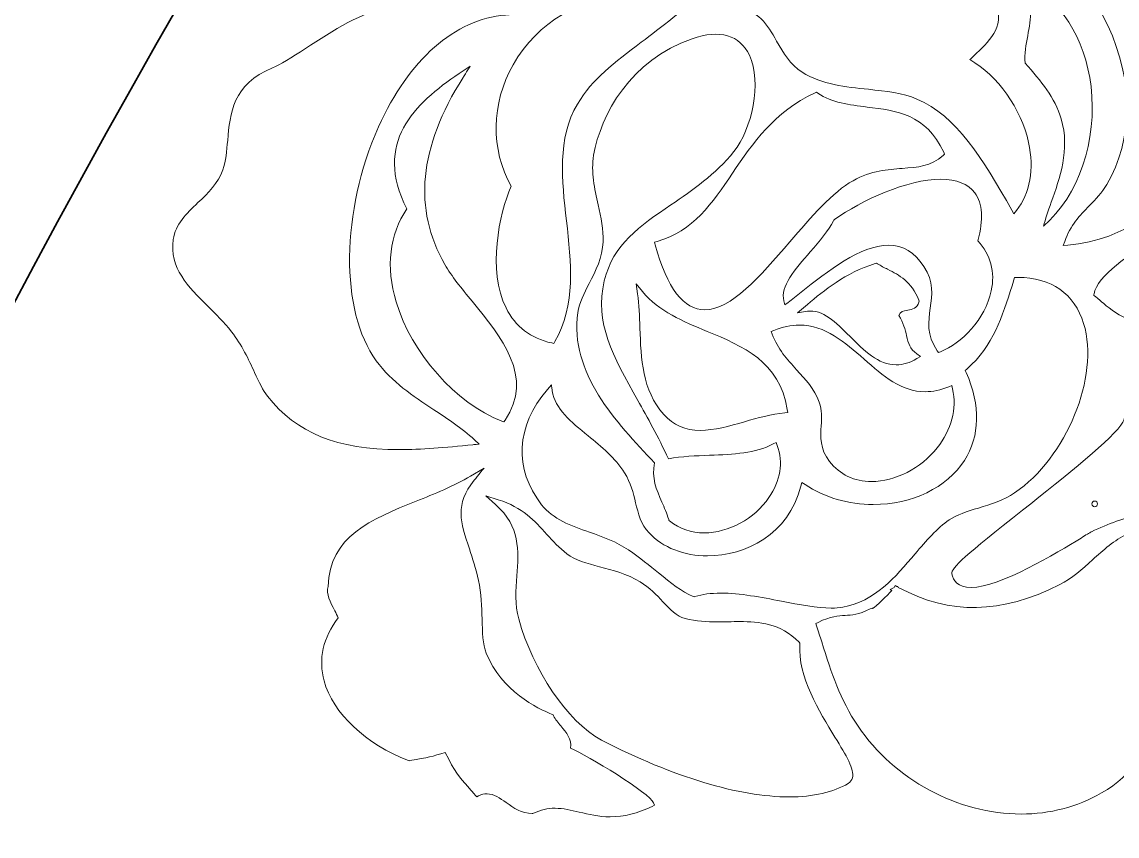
# Model space of a CAD drawing. Header units: millimetres. Extents: x -187 to 113, y -78 to 72.
# Drawn here: x -173.85 to -165.86, y 23.18 to 29.12 of the extents above; entities that cross this region are included whole.
import ezdxf

# ---------------------------------------------------------------- set-up
doc = ezdxf.new("R2010")
doc.units = ezdxf.units.MM
doc.header["$MEASUREMENT"] = 0
doc.layers.add('layer 1', color=7, linetype='Continuous')

msp = doc.modelspace()

# ---------------------------------------------------------------- linework, layer by layer
at = {"layer": 'layer 1', "color": 1, "lineweight": 35}
msp.add_open_spline([(38.43276, 72.15664), (38.43276, 72.15664), (-111.56738, 72.15664), (-111.56738, 72.15664), (-111.56738, 72.15664), (-152.98848, 72.15664), (-186.56732, 38.5779), (-186.56732, -2.84336), (-186.56732, -2.84336), (-186.56732, -44.26448), (-152.98848, -77.84336), (-111.56738, -77.84336), (-111.56738, -77.84336), (-111.56738, -77.84336), (38.43276, -77.84336), (38.43276, -77.84336), (38.43276, -77.84336), (79.85412, -77.84336), (113.43268, -44.26448), (113.43268, -2.84336), (113.43268, -2.84336), (113.43268, 38.5779), (79.85412, 72.15664), (38.43276, 72.15664)], degree=3, knots=[0, 0, 0, 0, 0.1428571, 0.1428571, 0.1428571, 0.1428572, 0.2857143, 0.2857143, 0.2857143, 0.2857143, 0.4285714, 0.4285714, 0.4285714, 0.4285714, 0.5714286, 0.5714286, 0.5714286, 0.5714286, 0.7142857, 0.7142857, 0.7142857, 0.7142857, 1, 1, 1, 1], dxfattribs=at)
msp.add_open_spline([(-117.87722, 66.47888), (-152.71358, 59.99508), (-179.22136, 33.43024), (-181.29874, 1.06578)], degree=3, dxfattribs=at)
at = {"layer": 'layer 1', "color": 1, "lineweight": 9}
for points, knots in [([(-165.35304, 28.12296), (-165.22414, 28.5137), (-165.36016, 28.9603), (-165.7082, 29.29386), (-165.7082, 29.29386), (-165.4873, 29.46648), (-165.40602, 29.72482), (-165.49074, 29.98984), (-165.49074, 29.98984), (-165.58464, 30.28378), (-165.84726, 30.48904), (-166.1293, 30.48904), (-166.1293, 30.48904), (-166.23736, 30.48906), (-166.34434, 30.45956), (-166.4473, 30.40142), (-166.4473, 30.40142), (-166.57286, 30.33054), (-166.63104, 30.2349), (-166.69262, 30.13362), (-166.69262, 30.13362), (-166.7411, 30.0539), (-166.79124, 29.97144), (-166.87888, 29.89554), (-166.87888, 29.89554), (-166.87888, 29.89554), (-166.9133, 29.86576), (-166.9133, 29.86576), (-166.9133, 29.86576), (-166.9133, 29.86576), (-166.86848, 29.85926), (-166.86848, 29.85926), (-166.86848, 29.85926), (-166.48174, 29.80302), (-166.1196, 29.50904), (-165.9234, 29.09198), (-165.9234, 29.09198), (-165.73526, 28.6921), (-165.73824, 28.25862), (-165.93134, 27.93236), (-165.93134, 27.93236), (-165.96698, 27.87202), (-166.01158, 27.82594), (-166.05884, 27.77722), (-166.05884, 27.77722), (-166.12672, 27.70718), (-166.19692, 27.63472), (-166.23794, 27.51744), (-166.23794, 27.51744), (-166.23794, 27.51744), (-166.2487, 27.4867), (-166.2487, 27.4867), (-166.2487, 27.4867), (-166.2487, 27.4867), (-166.2166, 27.4899), (-166.2166, 27.4899), (-166.2166, 27.4899), (-165.78644, 27.53258), (-165.47166, 27.76332), (-165.35304, 28.12296)], [0, 0, 0, 0, 0.0625, 0.0625, 0.0625, 0.0625, 0.125, 0.125, 0.125, 0.125, 0.1875, 0.1875, 0.1875, 0.1875, 0.25, 0.25, 0.25, 0.25, 0.3125, 0.3125, 0.3125, 0.3125, 0.375, 0.375, 0.375, 0.375, 0.4375, 0.4375, 0.4375, 0.4375, 0.5, 0.5, 0.5, 0.5, 0.5625, 0.5625, 0.5625, 0.5625, 0.625, 0.625, 0.625, 0.625, 0.6875, 0.6875, 0.6875, 0.6875, 0.75, 0.75, 0.75, 0.75, 0.8125, 0.8125, 0.8125, 0.8125, 0.875, 0.875, 0.875, 0.875, 1, 1, 1, 1]), ([(-166.60896, 27.71724), (-166.60896, 27.71724), (-166.5901, 27.7415), (-166.5901, 27.7415), (-166.5901, 27.7415), (-166.49084, 27.86928), (-166.45944, 28.04558), (-166.50162, 28.2379), (-166.50162, 28.2379), (-166.55648, 28.48836), (-166.72716, 28.7279), (-166.9308, 28.8438), (-166.9308, 28.8438), (-166.9211, 28.853), (-166.91124, 28.8622), (-166.90146, 28.87138), (-166.90146, 28.87138), (-166.79222, 28.9734), (-166.67928, 29.07878), (-166.73596, 29.24458), (-166.73596, 29.24458), (-166.73596, 29.24458), (-166.7428, 29.26452), (-166.7428, 29.26452), (-166.7428, 29.26452), (-166.7428, 29.26452), (-166.76238, 29.25728), (-166.76238, 29.25728), (-166.76238, 29.25728), (-166.84788, 29.22574), (-166.93334, 29.2104), (-167.02384, 29.2104), (-167.02384, 29.2104), (-167.1214, 29.21042), (-167.21516, 29.22816), (-167.30588, 29.2454), (-167.30588, 29.2454), (-167.39842, 29.26294), (-167.49412, 29.28108), (-167.5956, 29.28108), (-167.5956, 29.28108), (-167.66136, 29.2811), (-167.72374, 29.27354), (-167.78578, 29.25808), (-167.78578, 29.25808), (-167.86266, 29.4075), (-168.05394, 29.51052), (-168.25836, 29.51052), (-168.25836, 29.51052), (-168.46484, 29.51052), (-168.63348, 29.4112), (-168.72102, 29.23794), (-168.72102, 29.23794), (-168.72102, 29.23794), (-168.73914, 29.20212), (-168.73914, 29.20212), (-168.73914, 29.20212), (-168.73914, 29.20212), (-168.6998, 29.20802), (-168.6998, 29.20802), (-168.6998, 29.20802), (-168.67764, 29.21132), (-168.6563, 29.21298), (-168.63646, 29.21298), (-168.63646, 29.21298), (-168.47394, 29.21302), (-168.40902, 29.09946), (-168.34034, 28.97918), (-168.34034, 28.97918), (-168.29154, 28.89384), (-168.24112, 28.80558), (-168.15378, 28.75162), (-168.15378, 28.75162), (-168.00864, 28.66204), (-167.83698, 28.64424), (-167.6709, 28.627), (-167.6709, 28.627), (-167.54172, 28.61364), (-167.41968, 28.60096), (-167.31634, 28.55604), (-167.31634, 28.55604), (-167.02696, 28.43022), (-166.83932, 28.12716), (-166.62404, 27.74406), (-166.62404, 27.74406), (-166.62404, 27.74406), (-166.60896, 27.71724), (-166.60896, 27.71724)], [0, 0, 0, 0, 0.0434783, 0.0434783, 0.0434783, 0.0434783, 0.0869565, 0.0869565, 0.0869565, 0.0869565, 0.1304348, 0.1304348, 0.1304348, 0.1304348, 0.173913, 0.173913, 0.173913, 0.1739131, 0.2173913, 0.2173913, 0.2173913, 0.2173913, 0.2608696, 0.2608696, 0.2608696, 0.2608696, 0.3043478, 0.3043478, 0.3043478, 0.3043478, 0.3478261, 0.3478261, 0.3478261, 0.3478261, 0.3913043, 0.3913043, 0.3913043, 0.3913044, 0.4347826, 0.4347826, 0.4347826, 0.4347826, 0.4782609, 0.4782609, 0.4782609, 0.4782609, 0.5217391, 0.5217391, 0.5217391, 0.5217391, 0.5652174, 0.5652174, 0.5652174, 0.5652174, 0.6086957, 0.6086957, 0.6086957, 0.6086957, 0.6521739, 0.6521739, 0.6521739, 0.6521739, 0.6956522, 0.6956522, 0.6956522, 0.6956522, 0.7391304, 0.7391304, 0.7391304, 0.7391304, 0.7826087, 0.7826087, 0.7826087, 0.7826087, 0.826087, 0.826087, 0.826087, 0.826087, 0.8695652, 0.8695652, 0.8695652, 0.8695652, 0.9130435, 0.9130435, 0.9130435, 0.9130435, 1, 1, 1, 1]), ([(-166.04628, 28.648), (-166.08886, 29.0024), (-166.2707, 29.28308), (-166.54918, 29.42854), (-166.54918, 29.42854), (-166.4616, 29.2659), (-166.48516, 29.14038), (-166.50806, 29.01858), (-166.50806, 29.01858), (-166.52066, 28.9513), (-166.53262, 28.88764), (-166.527, 28.81744), (-166.527, 28.81744), (-166.40994, 28.68784), (-166.3097, 28.56722), (-166.2639, 28.4115), (-166.2639, 28.4115), (-166.19814, 28.18768), (-166.27494, 27.97438), (-166.33668, 27.80296), (-166.33668, 27.80296), (-166.36004, 27.73798), (-166.38112, 27.67958), (-166.3921, 27.62826), (-166.3921, 27.62826), (-166.13684, 27.85038), (-165.99878, 28.25232), (-166.04628, 28.648)], [0, 0, 0, 0, 0.25, 0.25, 0.25, 0.25, 0.375, 0.375, 0.375, 0.375, 0.5, 0.5, 0.5, 0.5, 0.625, 0.625, 0.625, 0.625, 0.75, 0.75, 0.75, 0.75, 0.875, 0.875, 0.875, 0.875, 1, 1, 1, 1]), ([(-164.61686, 27.8516), (-164.6154, 27.85398), (-164.6145, 27.85676), (-164.61398, 27.8599), (-164.61398, 27.8599), (-164.61198, 27.87308), (-164.61996, 27.88156), (-164.63242, 27.88806), (-164.63242, 27.88806), (-164.41734, 28.18112), (-164.38138, 28.52914), (-164.5346, 28.84698), (-164.5346, 28.84698), (-164.69154, 29.17266), (-165.0127, 29.38306), (-165.35282, 29.38306), (-165.35282, 29.38306), (-165.43344, 29.38308), (-165.51442, 29.3713), (-165.59354, 29.34808), (-165.59354, 29.34808), (-165.59354, 29.34808), (-165.64136, 29.33404), (-165.64136, 29.33404), (-165.64136, 29.33404), (-165.64136, 29.33404), (-165.59762, 29.30996), (-165.59762, 29.30996), (-165.59762, 29.30996), (-165.13954, 29.0575), (-164.97248, 28.58328), (-165.01012, 28.2253), (-165.01012, 28.2253), (-165.04652, 27.87888), (-165.25398, 27.6245), (-165.58272, 27.52602), (-165.58272, 27.52602), (-165.75528, 27.43794), (-166.0062, 27.25838), (-166.02372, 27.13512), (-166.02372, 27.13512), (-166.02372, 27.13512), (-166.02556, 27.12186), (-166.02556, 27.12186), (-166.02556, 27.12186), (-166.02556, 27.12186), (-166.0144, 27.11468), (-166.0144, 27.11468), (-166.0144, 27.11468), (-166.0081, 27.11062), (-165.99722, 27.10102), (-165.98458, 27.08994), (-165.98458, 27.08994), (-165.91118, 27.02532), (-165.75836, 26.8908), (-165.49454, 26.8908), (-165.49454, 26.8908), (-165.42934, 26.8908), (-165.36084, 26.89932), (-165.29306, 26.91572), (-165.29306, 26.91572), (-165.23916, 26.92296), (-165.18688, 26.9266), (-165.13782, 26.9266), (-165.13782, 26.9266), (-164.87402, 26.92662), (-164.69108, 26.82342), (-164.62264, 26.63606), (-164.62264, 26.63606), (-164.531, 26.38524), (-164.67162, 26.04158), (-164.97244, 25.781), (-164.97244, 25.781), (-164.97244, 25.781), (-165.03156, 25.72978), (-165.03156, 25.72978), (-165.03156, 25.72978), (-165.03156, 25.72978), (-164.95512, 25.7449), (-164.95512, 25.7449), (-164.95512, 25.7449), (-164.89414, 25.75696), (-164.83494, 25.7775), (-164.7777, 25.80408), (-164.7777, 25.80408), (-164.7777, 25.80408), (-164.78328, 25.7914), (-164.78328, 25.7914), (-164.78328, 25.7914), (-164.8852, 25.55916), (-165.12012, 25.5236), (-165.3689, 25.486), (-165.3689, 25.486), (-165.51024, 25.4646), (-165.65642, 25.44248), (-165.78122, 25.38222), (-165.78122, 25.38222), (-165.87568, 25.33654), (-165.95676, 25.26354), (-166.03518, 25.19294), (-166.03518, 25.19294), (-166.10988, 25.12566), (-166.18718, 25.05604), (-166.27458, 25.01218), (-166.27458, 25.01218), (-166.70458, 24.79604), (-167.07004, 24.7892), (-167.45296, 24.9912), (-167.45296, 24.9912), (-167.45296, 24.9912), (-167.45676, 24.99744), (-167.45676, 24.99744), (-167.45676, 24.99744), (-167.45676, 24.99744), (-167.46378, 24.99744), (-167.46378, 24.99744), (-167.46378, 24.99744), (-167.46378, 24.99744), (-167.47642, 25.00522), (-167.47642, 25.00522), (-167.47642, 25.00522), (-167.47642, 25.00522), (-167.4831, 24.99202), (-167.4831, 24.99202), (-167.4831, 24.99202), (-167.4831, 24.99202), (-167.51088, 24.97518), (-167.51088, 24.97518), (-167.51088, 24.97518), (-167.51088, 24.97518), (-167.5003, 24.96956), (-167.5003, 24.96956), (-167.5003, 24.96956), (-167.53394, 24.9326), (-167.61328, 24.85308), (-167.64026, 24.83702), (-167.64026, 24.83702), (-167.64026, 24.83702), (-167.64346, 24.84106), (-167.64346, 24.84106), (-167.64346, 24.84106), (-167.64346, 24.84106), (-167.65808, 24.83398), (-167.65808, 24.83398), (-167.65808, 24.83398), (-167.74524, 24.79186), (-167.79144, 24.78948), (-167.84032, 24.78698), (-167.84032, 24.78698), (-167.89102, 24.78446), (-167.94352, 24.7818), (-168.03798, 24.7362), (-168.03798, 24.7362), (-168.03798, 24.7362), (-168.0542, 24.72838), (-168.0542, 24.72838), (-168.0542, 24.72838), (-168.0542, 24.72838), (-168.04862, 24.71108), (-168.04862, 24.71108), (-168.04862, 24.71108), (-168.03554, 24.67056), (-168.0233, 24.63152), (-168.0114, 24.59374), (-168.0114, 24.59374), (-167.93822, 24.36134), (-167.8805, 24.17774), (-167.74636, 23.9785), (-167.74636, 23.9785), (-167.48372, 23.58902), (-167.01666, 23.33734), (-166.5564, 23.3373), (-166.5564, 23.3373), (-166.34582, 23.3373), (-166.14842, 23.3891), (-165.96956, 23.4912), (-165.96956, 23.4912), (-165.73476, 23.62516), (-165.63276, 23.81584), (-165.54278, 23.98408), (-165.54278, 23.98408), (-165.47854, 24.10426), (-165.41788, 24.21772), (-165.31704, 24.30258), (-165.31704, 24.30258), (-165.28452, 24.32998), (-165.23094, 24.34196), (-165.17914, 24.35352), (-165.17914, 24.35352), (-165.1344, 24.36352), (-165.09216, 24.37298), (-165.06106, 24.3922), (-165.06106, 24.3922), (-164.5746, 24.6943), (-164.51898, 25.3414), (-164.74628, 25.7924), (-164.74628, 25.7924), (-164.74628, 25.7924), (-164.75704, 25.81378), (-164.75704, 25.81378), (-164.75704, 25.81378), (-164.44916, 25.96686), (-164.20956, 26.3178), (-164.1464, 26.73604), (-164.1464, 26.73604), (-164.07456, 27.21158), (-164.24988, 27.62404), (-164.61686, 27.8516)], [0, 0, 0, 0, 0.0188679, 0.0188679, 0.0188679, 0.0188679, 0.0377358, 0.0377358, 0.0377358, 0.0377359, 0.0566038, 0.0566038, 0.0566038, 0.0566038, 0.0754717, 0.0754717, 0.0754717, 0.0754717, 0.0943396, 0.0943396, 0.0943396, 0.0943396, 0.1132075, 0.1132075, 0.1132075, 0.1132076, 0.1320755, 0.1320755, 0.1320755, 0.1320755, 0.1509434, 0.1509434, 0.1509434, 0.1509434, 0.1698113, 0.1698113, 0.1698113, 0.1698113, 0.1886792, 0.1886792, 0.1886792, 0.1886793, 0.2075472, 0.2075472, 0.2075472, 0.2075472, 0.2264151, 0.2264151, 0.2264151, 0.2264151, 0.245283, 0.245283, 0.245283, 0.245283, 0.2641509, 0.2641509, 0.2641509, 0.264151, 0.2830189, 0.2830189, 0.2830189, 0.2830189, 0.3018868, 0.3018868, 0.3018868, 0.3018868, 0.3207547, 0.3207547, 0.3207547, 0.3207547, 0.3396226, 0.3396226, 0.3396226, 0.3396227, 0.3584906, 0.3584906, 0.3584906, 0.3584906, 0.3773585, 0.3773585, 0.3773585, 0.3773585, 0.3962264, 0.3962264, 0.3962264, 0.3962264, 0.4150943, 0.4150943, 0.4150943, 0.4150943, 0.4339623, 0.4339623, 0.4339623, 0.4339623, 0.4528302, 0.4528302, 0.4528302, 0.4528302, 0.4716981, 0.4716981, 0.4716981, 0.4716981, 0.490566, 0.490566, 0.490566, 0.490566, 0.509434, 0.509434, 0.509434, 0.509434, 0.5283019, 0.5283019, 0.5283019, 0.5283019, 0.5471698, 0.5471698, 0.5471698, 0.5471698, 0.5660377, 0.5660377, 0.5660377, 0.5660377, 0.5849057, 0.5849057, 0.5849057, 0.5849057, 0.6037736, 0.6037736, 0.6037736, 0.6037736, 0.6226415, 0.6226415, 0.6226415, 0.6226415, 0.6415094, 0.6415094, 0.6415094, 0.6415094, 0.6603774, 0.6603774, 0.6603774, 0.6603774, 0.6792453, 0.6792453, 0.6792453, 0.6792453, 0.6981132, 0.6981132, 0.6981132, 0.6981132, 0.7169811, 0.7169811, 0.7169811, 0.7169811, 0.7358491, 0.7358491, 0.7358491, 0.7358491, 0.754717, 0.754717, 0.754717, 0.754717, 0.7735849, 0.7735849, 0.7735849, 0.7735849, 0.7924528, 0.7924528, 0.7924528, 0.7924528, 0.8113208, 0.8113208, 0.8113208, 0.8113208, 0.8301887, 0.8301887, 0.8301887, 0.8301887, 0.8490566, 0.8490566, 0.8490566, 0.8490566, 0.8679245, 0.8679245, 0.8679245, 0.8679245, 0.8867925, 0.8867925, 0.8867925, 0.8867925, 0.9056604, 0.9056604, 0.9056604, 0.9056604, 0.9245283, 0.9245283, 0.9245283, 0.9245283, 0.9433962, 0.9433962, 0.9433962, 0.9433962, 0.9622642, 0.9622642, 0.9622642, 0.9622642, 1, 1, 1, 1]), ([(-171.0955, 25.9975), (-170.93336, 25.9975), (-170.7627, 26.0117), (-170.55638, 26.033), (-170.55638, 26.033), (-170.55638, 26.033), (-170.51022, 26.03776), (-170.51022, 26.03776), (-170.51022, 26.03776), (-170.51022, 26.03776), (-170.5448, 26.0691), (-170.5448, 26.0691), (-170.5448, 26.0691), (-170.63842, 26.15388), (-170.74156, 26.22202), (-170.84132, 26.28794), (-170.84132, 26.28794), (-170.99784, 26.39134), (-171.1457, 26.48904), (-171.26188, 26.64636), (-171.26188, 26.64636), (-171.52736, 27.00606), (-171.52, 27.73994), (-171.2448, 28.35342), (-171.2448, 28.35342), (-171.02524, 28.84288), (-170.6878, 29.14016), (-170.3191, 29.16902), (-170.3191, 29.16902), (-170.3191, 29.16902), (-170.151, 29.18218), (-170.151, 29.18218), (-170.151, 29.18218), (-170.151, 29.18218), (-170.31732, 29.21016), (-170.31732, 29.21016), (-170.31732, 29.21016), (-170.73952, 29.28118), (-171.04302, 29.2819), (-171.18622, 29.2101), (-171.18622, 29.2101), (-171.34364, 29.20714), (-171.58428, 29.05102), (-171.77802, 28.9254), (-171.77802, 28.9254), (-171.87826, 28.86036), (-171.96484, 28.80422), (-172.01806, 28.78314), (-172.01806, 28.78314), (-172.31016, 28.66728), (-172.32922, 28.44808), (-172.34608, 28.25468), (-172.34608, 28.25468), (-172.35284, 28.1772), (-172.35918, 28.10398), (-172.38142, 28.03914), (-172.38142, 28.03914), (-172.4146, 27.94186), (-172.49004, 27.8697), (-172.56302, 27.7999), (-172.56302, 27.7999), (-172.64778, 27.71874), (-172.72788, 27.64214), (-172.74296, 27.53098), (-172.74296, 27.53098), (-172.77122, 27.3217), (-172.6353, 27.18696), (-172.49128, 27.04428), (-172.49128, 27.04428), (-172.4325, 26.98608), (-172.37174, 26.92586), (-172.31774, 26.85726), (-172.31774, 26.85726), (-172.24362, 26.76296), (-172.19354, 26.6554), (-172.14936, 26.56046), (-172.14936, 26.56046), (-172.11636, 26.48956), (-172.0879, 26.42834), (-172.05578, 26.38736), (-172.05578, 26.38736), (-171.84366, 26.11776), (-171.54756, 25.9975), (-171.0955, 25.9975)], [0, 0, 0, 0, 0.0454545, 0.0454545, 0.0454545, 0.0454546, 0.0909091, 0.0909091, 0.0909091, 0.0909091, 0.1363636, 0.1363636, 0.1363636, 0.1363636, 0.1818182, 0.1818182, 0.1818182, 0.1818182, 0.2272727, 0.2272727, 0.2272727, 0.2272727, 0.2727273, 0.2727273, 0.2727273, 0.2727273, 0.3181818, 0.3181818, 0.3181818, 0.3181818, 0.3636364, 0.3636364, 0.3636364, 0.3636364, 0.4090909, 0.4090909, 0.4090909, 0.4090909, 0.4545455, 0.4545455, 0.4545455, 0.4545455, 0.5, 0.5, 0.5, 0.5, 0.5454545, 0.5454545, 0.5454545, 0.5454546, 0.5909091, 0.5909091, 0.5909091, 0.5909091, 0.6363636, 0.6363636, 0.6363636, 0.6363636, 0.6818182, 0.6818182, 0.6818182, 0.6818182, 0.7272727, 0.7272727, 0.7272727, 0.7272727, 0.7727273, 0.7727273, 0.7727273, 0.7727273, 0.8181818, 0.8181818, 0.8181818, 0.8181818, 0.8636364, 0.8636364, 0.8636364, 0.8636364, 0.9090909, 0.9090909, 0.9090909, 0.9090909, 1, 1, 1, 1]), ([(-169.98152, 26.77582), (-169.98152, 26.77582), (-169.96716, 26.77272), (-169.96716, 26.77272), (-169.96716, 26.77272), (-169.96716, 26.77272), (-169.9596, 26.7855), (-169.9596, 26.7855), (-169.9596, 26.7855), (-169.80318, 27.05134), (-169.8392, 27.3645), (-169.87396, 27.66734), (-169.87396, 27.66734), (-169.90786, 27.9629), (-169.94296, 28.2685), (-169.7931, 28.51986), (-169.7931, 28.51986), (-169.68388, 28.70334), (-169.52692, 28.8212), (-169.3282, 28.97046), (-169.3282, 28.97046), (-169.25488, 29.02556), (-169.17904, 29.0825), (-169.09702, 29.14902), (-169.09702, 29.14902), (-169.09702, 29.14902), (-169.04394, 29.19198), (-169.04394, 29.19198), (-169.04394, 29.19198), (-169.04394, 29.19198), (-169.11162, 29.18584), (-169.11162, 29.18584), (-169.11162, 29.18584), (-169.1731, 29.18038), (-169.22144, 29.21206), (-169.27352, 29.24588), (-169.27352, 29.24588), (-169.31268, 29.27132), (-169.35318, 29.2976), (-169.40032, 29.30828), (-169.40032, 29.30828), (-169.40032, 29.30828), (-169.40264, 29.3088), (-169.40264, 29.3088), (-169.40264, 29.3088), (-169.40264, 29.3088), (-169.405, 29.3088), (-169.405, 29.3088), (-169.405, 29.3088), (-169.76702, 29.3052), (-170.08772, 29.11744), (-170.2628, 28.80652), (-170.2628, 28.80652), (-170.4233, 28.52154), (-170.42852, 28.19062), (-170.27736, 27.9191), (-170.27736, 27.9191), (-170.36572, 27.71718), (-170.4513, 27.30712), (-170.31446, 27.03106), (-170.31446, 27.03106), (-170.24706, 26.89504), (-170.13504, 26.80916), (-169.98152, 26.77582)], [0, 0, 0, 0, 0.0588235, 0.0588235, 0.0588235, 0.0588235, 0.1176471, 0.1176471, 0.1176471, 0.1176471, 0.1764706, 0.1764706, 0.1764706, 0.1764706, 0.2352941, 0.2352941, 0.2352941, 0.2352941, 0.2941176, 0.2941176, 0.2941176, 0.2941177, 0.3529412, 0.3529412, 0.3529412, 0.3529412, 0.4117647, 0.4117647, 0.4117647, 0.4117647, 0.4705882, 0.4705882, 0.4705882, 0.4705882, 0.5294118, 0.5294118, 0.5294118, 0.5294118, 0.5882353, 0.5882353, 0.5882353, 0.5882353, 0.6470588, 0.6470588, 0.6470588, 0.6470588, 0.7058824, 0.7058824, 0.7058824, 0.7058824, 0.7647059, 0.7647059, 0.7647059, 0.7647059, 0.8235294, 0.8235294, 0.8235294, 0.8235294, 0.8823529, 0.8823529, 0.8823529, 0.882353, 1, 1, 1, 1]), ([(-169.17736, 25.61368), (-169.1598, 25.57372), (-169.14162, 25.53238), (-169.12792, 25.48706), (-169.12792, 25.48706), (-169.12792, 25.48706), (-169.12606, 25.4809), (-169.12606, 25.4809), (-169.12606, 25.4809), (-169.12606, 25.4809), (-169.12104, 25.47686), (-169.12104, 25.47686), (-169.12104, 25.47686), (-169.05012, 25.4198), (-168.96242, 25.3896), (-168.86744, 25.3896), (-168.86744, 25.3896), (-168.69222, 25.3896), (-168.50296, 25.4931), (-168.39646, 25.64714), (-168.39646, 25.64714), (-168.31254, 25.76856), (-168.29098, 25.90374), (-168.33574, 26.02782), (-168.33574, 26.02782), (-168.33574, 26.02782), (-168.34378, 26.05022), (-168.34378, 26.05022), (-168.34378, 26.05022), (-168.34378, 26.05022), (-168.36464, 26.03898), (-168.36464, 26.03898), (-168.36464, 26.03898), (-168.49326, 25.96938), (-168.65646, 25.96292), (-168.82922, 25.95604), (-168.82922, 25.95604), (-168.92918, 25.9521), (-169.0324, 25.94796), (-169.12956, 25.93058), (-169.12956, 25.93058), (-169.20446, 26.09066), (-169.28342, 26.2316), (-169.35332, 26.35636), (-169.35332, 26.35636), (-169.53704, 26.68434), (-169.66978, 26.9213), (-169.5977, 27.22872), (-169.5977, 27.22872), (-169.53548, 27.49458), (-169.33886, 27.6286), (-169.11116, 27.78376), (-169.11116, 27.78376), (-168.95238, 27.89204), (-168.78814, 28.00396), (-168.65158, 28.17358), (-168.65158, 28.17358), (-168.52238, 28.33378), (-168.44528, 28.67578), (-168.53946, 28.8766), (-168.53946, 28.8766), (-168.60792, 29.02254), (-168.75568, 29.06636), (-168.95742, 28.9965), (-168.95742, 28.9965), (-169.40688, 28.84106), (-169.62526, 28.44088), (-169.6757, 28.1454), (-169.6757, 28.1454), (-169.69648, 28.02318), (-169.6694, 27.90174), (-169.64316, 27.78428), (-169.64316, 27.78428), (-169.62224, 27.69042), (-169.60246, 27.60176), (-169.60594, 27.51454), (-169.60594, 27.51454), (-169.61088, 27.39758), (-169.66036, 27.30214), (-169.70822, 27.20994), (-169.70822, 27.20994), (-169.74564, 27.13782), (-169.78092, 27.06974), (-169.79108, 26.99748), (-169.79108, 26.99748), (-169.85344, 26.55812), (-169.51086, 26.19452), (-169.23144, 25.90162), (-169.23144, 25.90162), (-169.25492, 25.79034), (-169.21722, 25.70444), (-169.17736, 25.61368)], [0, 0, 0, 0, 0.0416667, 0.0416667, 0.0416667, 0.0416667, 0.0833333, 0.0833333, 0.0833333, 0.0833333, 0.125, 0.125, 0.125, 0.125, 0.1666667, 0.1666667, 0.1666667, 0.1666667, 0.2083333, 0.2083333, 0.2083333, 0.2083333, 0.25, 0.25, 0.25, 0.25, 0.2916667, 0.2916667, 0.2916667, 0.2916667, 0.3333333, 0.3333333, 0.3333333, 0.3333333, 0.375, 0.375, 0.375, 0.375, 0.4166667, 0.4166667, 0.4166667, 0.4166667, 0.4583333, 0.4583333, 0.4583333, 0.4583333, 0.5, 0.5, 0.5, 0.5, 0.5416667, 0.5416667, 0.5416667, 0.5416667, 0.5833333, 0.5833333, 0.5833333, 0.5833333, 0.625, 0.625, 0.625, 0.625, 0.6666667, 0.6666667, 0.6666667, 0.6666667, 0.7083333, 0.7083333, 0.7083333, 0.7083333, 0.75, 0.75, 0.75, 0.75, 0.7916667, 0.7916667, 0.7916667, 0.7916667, 0.8333333, 0.8333333, 0.8333333, 0.8333333, 0.875, 0.875, 0.875, 0.875, 0.9166667, 0.9166667, 0.9166667, 0.9166667, 1, 1, 1, 1]), ([(-171.1166, 27.07498), (-171.00548, 26.70164), (-170.68158, 26.33606), (-170.34646, 26.20566), (-170.34646, 26.20566), (-170.34646, 26.20566), (-170.33154, 26.19986), (-170.33154, 26.19986), (-170.33154, 26.19986), (-170.33154, 26.19986), (-170.32236, 26.21314), (-170.32236, 26.21314), (-170.32236, 26.21314), (-170.10648, 26.52394), (-170.3491, 26.81986), (-170.56318, 27.0809), (-170.56318, 27.0809), (-170.64004, 27.17462), (-170.71258, 27.26314), (-170.76098, 27.34756), (-170.76098, 27.34756), (-170.99436, 27.75488), (-170.95096, 28.20176), (-170.62824, 28.71362), (-170.62824, 28.71362), (-170.62824, 28.71362), (-170.57646, 28.79578), (-170.57646, 28.79578), (-170.57646, 28.79578), (-170.57646, 28.79578), (-170.65682, 28.7421), (-170.65682, 28.7421), (-170.65682, 28.7421), (-170.98414, 28.52334), (-171.28462, 28.23514), (-171.0386, 27.75498), (-171.0386, 27.75498), (-171.1661, 27.5667), (-171.1931, 27.33192), (-171.1166, 27.07498)], [0, 0, 0, 0, 0.0909091, 0.0909091, 0.0909091, 0.0909091, 0.1818182, 0.1818182, 0.1818182, 0.1818182, 0.2727273, 0.2727273, 0.2727273, 0.2727273, 0.3636364, 0.3636364, 0.3636364, 0.3636364, 0.4545455, 0.4545455, 0.4545455, 0.4545455, 0.5454545, 0.5454545, 0.5454545, 0.5454546, 0.6363636, 0.6363636, 0.6363636, 0.6363636, 0.7272727, 0.7272727, 0.7272727, 0.7272727, 0.8181818, 0.8181818, 0.8181818, 0.8181818, 1, 1, 1, 1]), ([(-169.2128, 27.51694), (-169.2128, 27.51694), (-169.23272, 27.51134), (-169.23272, 27.51134), (-169.23272, 27.51134), (-169.23272, 27.51134), (-169.22706, 27.49126), (-169.22706, 27.49126), (-169.22706, 27.49126), (-169.13724, 27.17262), (-169.01882, 27.0177), (-168.86492, 27.01764), (-168.86492, 27.01764), (-168.67196, 27.01764), (-168.46432, 27.25846), (-168.24456, 27.51344), (-168.24456, 27.51344), (-168.08914, 27.6938), (-167.9284, 27.88026), (-167.78268, 27.96006), (-167.78268, 27.96006), (-167.64806, 28.03382), (-167.52906, 28.0423), (-167.424, 28.0498), (-167.424, 28.0498), (-167.31144, 28.05784), (-167.21426, 28.06472), (-167.12632, 28.14424), (-167.12632, 28.14424), (-167.12632, 28.14424), (-167.11496, 28.1545), (-167.11496, 28.1545), (-167.11496, 28.1545), (-167.11496, 28.1545), (-167.1214, 28.16846), (-167.1214, 28.16846), (-167.1214, 28.16846), (-167.24954, 28.44632), (-167.46844, 28.47252), (-167.68016, 28.49788), (-167.68016, 28.49788), (-167.81132, 28.5136), (-167.9352, 28.52842), (-168.04048, 28.59896), (-168.04048, 28.59896), (-168.04048, 28.59896), (-168.04992, 28.6053), (-168.04992, 28.6053), (-168.04992, 28.6053), (-168.04992, 28.6053), (-168.06026, 28.60054), (-168.06026, 28.60054), (-168.06026, 28.60054), (-168.35906, 28.46316), (-168.51338, 28.23478), (-168.66258, 28.01392), (-168.66258, 28.01392), (-168.80946, 27.79644), (-168.94822, 27.59104), (-169.2128, 27.51694)], [0, 0, 0, 0, 0.0625, 0.0625, 0.0625, 0.0625, 0.125, 0.125, 0.125, 0.125, 0.1875, 0.1875, 0.1875, 0.1875, 0.25, 0.25, 0.25, 0.25, 0.3125, 0.3125, 0.3125, 0.3125, 0.375, 0.375, 0.375, 0.375, 0.4375, 0.4375, 0.4375, 0.4375, 0.5, 0.5, 0.5, 0.5, 0.5625, 0.5625, 0.5625, 0.5625, 0.625, 0.625, 0.625, 0.625, 0.6875, 0.6875, 0.6875, 0.6875, 0.75, 0.75, 0.75, 0.75, 0.8125, 0.8125, 0.8125, 0.8125, 0.875, 0.875, 0.875, 0.875, 1, 1, 1, 1]), ([(-166.77372, 27.15688), (-166.7449, 27.29352), (-166.7788, 27.41956), (-166.87166, 27.5221), (-166.87166, 27.5221), (-166.82966, 27.67714), (-166.83726, 27.7945), (-166.89432, 27.87112), (-166.89432, 27.87112), (-166.94352, 27.93722), (-167.02686, 27.9707), (-167.14198, 27.9707), (-167.14198, 27.9707), (-167.38932, 27.97072), (-167.7176, 27.81788), (-167.918, 27.67592), (-167.918, 27.67592), (-167.918, 27.67592), (-167.92232, 27.67284), (-167.92232, 27.67284), (-167.92232, 27.67284), (-167.92232, 27.67284), (-167.92466, 27.66802), (-167.92466, 27.66802), (-167.92466, 27.66802), (-167.95852, 27.59774), (-168.02766, 27.5183), (-168.09448, 27.44152), (-168.09448, 27.44152), (-168.20784, 27.3113), (-168.31498, 27.18824), (-168.28772, 27.0828), (-168.28772, 27.0828), (-168.28772, 27.0828), (-168.27998, 27.05284), (-168.27998, 27.05284), (-168.27998, 27.05284), (-168.27998, 27.05284), (-168.25556, 27.07154), (-168.25556, 27.07154), (-168.25556, 27.07154), (-168.22614, 27.09402), (-168.19468, 27.11902), (-168.16152, 27.14538), (-168.16152, 27.14538), (-167.96868, 27.29864), (-167.72872, 27.48934), (-167.52312, 27.48934), (-167.52312, 27.48934), (-167.41778, 27.48936), (-167.33378, 27.43882), (-167.26638, 27.33486), (-167.26638, 27.33486), (-167.19236, 27.2205), (-167.20556, 27.128), (-167.21948, 27.03014), (-167.21948, 27.03014), (-167.23326, 26.9334), (-167.24756, 26.83334), (-167.16906, 26.71902), (-167.16906, 26.71902), (-167.16906, 26.71902), (-167.1597, 26.70542), (-167.1597, 26.70542), (-167.1597, 26.70542), (-167.1597, 26.70542), (-167.14452, 26.71164), (-167.14452, 26.71164), (-167.14452, 26.71164), (-166.994, 26.77306), (-166.81834, 26.94572), (-166.77372, 27.15688)], [0, 0, 0, 0, 0.0526316, 0.0526316, 0.0526316, 0.0526316, 0.1052632, 0.1052632, 0.1052632, 0.1052632, 0.1578947, 0.1578947, 0.1578947, 0.1578947, 0.2105263, 0.2105263, 0.2105263, 0.2105263, 0.2631579, 0.2631579, 0.2631579, 0.2631579, 0.3157895, 0.3157895, 0.3157895, 0.3157895, 0.3684211, 0.3684211, 0.3684211, 0.3684211, 0.4210526, 0.4210526, 0.4210526, 0.4210526, 0.4736842, 0.4736842, 0.4736842, 0.4736842, 0.5263158, 0.5263158, 0.5263158, 0.5263158, 0.5789474, 0.5789474, 0.5789474, 0.5789474, 0.6315789, 0.6315789, 0.6315789, 0.631579, 0.6842105, 0.6842105, 0.6842105, 0.6842105, 0.7368421, 0.7368421, 0.7368421, 0.7368421, 0.7894737, 0.7894737, 0.7894737, 0.7894737, 0.8421053, 0.8421053, 0.8421053, 0.8421053, 0.8947368, 0.8947368, 0.8947368, 0.8947369, 1, 1, 1, 1]), ([(-167.38412, 27.01578), (-167.35264, 27.02142), (-167.31342, 27.02836), (-167.30182, 27.07452), (-167.30182, 27.07452), (-167.30182, 27.07452), (-167.3002, 27.08106), (-167.3002, 27.08106), (-167.3002, 27.08106), (-167.3002, 27.08106), (-167.30268, 27.08734), (-167.30268, 27.08734), (-167.30268, 27.08734), (-167.35732, 27.22512), (-167.4453, 27.26994), (-167.5304, 27.31332), (-167.5304, 27.31332), (-167.55482, 27.32578), (-167.58006, 27.33866), (-167.60372, 27.35352), (-167.60372, 27.35352), (-167.60372, 27.35352), (-167.61164, 27.35854), (-167.61164, 27.35854), (-167.61164, 27.35854), (-167.61164, 27.35854), (-167.6206, 27.3557), (-167.6206, 27.3557), (-167.6206, 27.3557), (-167.84276, 27.28574), (-167.9943, 27.15876), (-168.11606, 27.05676), (-168.11606, 27.05676), (-168.11606, 27.05676), (-168.18856, 26.99616), (-168.18856, 26.99616), (-168.18856, 26.99616), (-168.18856, 26.99616), (-168.11618, 27.00674), (-168.11618, 27.00674), (-168.11618, 27.00674), (-168.00496, 27.02302), (-167.90906, 26.9267), (-167.80678, 26.82432), (-167.80678, 26.82432), (-167.70456, 26.72198), (-167.59884, 26.61618), (-167.4672, 26.61618), (-167.4672, 26.61618), (-167.41822, 26.61618), (-167.36814, 26.63134), (-167.31836, 26.66128), (-167.31836, 26.66128), (-167.31836, 26.66128), (-167.291, 26.67776), (-167.291, 26.67776), (-167.291, 26.67776), (-167.291, 26.67776), (-167.31714, 26.69616), (-167.31714, 26.69616), (-167.31714, 26.69616), (-167.36866, 26.73228), (-167.37854, 26.77288), (-167.39224, 26.829), (-167.39224, 26.829), (-167.40286, 26.8726), (-167.4149, 26.92174), (-167.44974, 26.97706), (-167.44974, 26.97706), (-167.43878, 27.00464), (-167.4171, 27.00992), (-167.38412, 27.01578)], [0, 0, 0, 0, 0.0526316, 0.0526316, 0.0526316, 0.0526316, 0.1052632, 0.1052632, 0.1052632, 0.1052632, 0.1578947, 0.1578947, 0.1578947, 0.1578947, 0.2105263, 0.2105263, 0.2105263, 0.2105263, 0.2631579, 0.2631579, 0.2631579, 0.2631579, 0.3157895, 0.3157895, 0.3157895, 0.3157895, 0.3684211, 0.3684211, 0.3684211, 0.3684211, 0.4210526, 0.4210526, 0.4210526, 0.4210526, 0.4736842, 0.4736842, 0.4736842, 0.4736842, 0.5263158, 0.5263158, 0.5263158, 0.5263158, 0.5789474, 0.5789474, 0.5789474, 0.5789474, 0.6315789, 0.6315789, 0.6315789, 0.631579, 0.6842105, 0.6842105, 0.6842105, 0.6842105, 0.7368421, 0.7368421, 0.7368421, 0.7368421, 0.7894737, 0.7894737, 0.7894737, 0.7894737, 0.8421053, 0.8421053, 0.8421053, 0.8421053, 0.8947368, 0.8947368, 0.8947368, 0.8947369, 1, 1, 1, 1]), ([(-166.58028, 27.25408), (-166.58028, 27.25408), (-166.60372, 27.25386), (-166.60372, 27.25386), (-166.60372, 27.25386), (-166.60372, 27.25386), (-166.62274, 27.19326), (-166.62274, 27.19326), (-166.62274, 27.19326), (-166.69268, 26.96916), (-166.75872, 26.7575), (-166.95238, 26.5845), (-166.95238, 26.5845), (-166.95238, 26.5845), (-166.96362, 26.57444), (-166.96362, 26.57444), (-166.96362, 26.57444), (-166.96362, 26.57444), (-166.95754, 26.56056), (-166.95754, 26.56056), (-166.95754, 26.56056), (-166.85142, 26.31812), (-166.85588, 26.09584), (-166.97044, 25.91768), (-166.97044, 25.91768), (-167.0977, 25.71978), (-167.35236, 25.59682), (-167.635, 25.5968), (-167.635, 25.5968), (-167.81654, 25.5968), (-167.98862, 25.64708), (-168.13274, 25.74226), (-168.13274, 25.74226), (-168.13274, 25.74226), (-168.15672, 25.75808), (-168.15672, 25.75808), (-168.15672, 25.75808), (-168.15672, 25.75808), (-168.1638, 25.73006), (-168.1638, 25.73006), (-168.1638, 25.73006), (-168.25266, 25.37888), (-168.56928, 25.22166), (-168.84366, 25.22164), (-168.84366, 25.22164), (-169.01532, 25.22164), (-169.17124, 25.28254), (-169.27126, 25.38874), (-169.27126, 25.38874), (-169.33098, 25.4522), (-169.34944, 25.5286), (-169.36908, 25.60944), (-169.36908, 25.60944), (-169.38628, 25.68064), (-169.4041, 25.75428), (-169.45014, 25.82788), (-169.45014, 25.82788), (-169.5178, 25.93604), (-169.61892, 26.01874), (-169.71676, 26.09876), (-169.71676, 26.09876), (-169.84076, 26.20012), (-169.95788, 26.2959), (-169.97708, 26.42548), (-169.97708, 26.42548), (-169.97708, 26.42548), (-169.98364, 26.4697), (-169.98364, 26.4697), (-169.98364, 26.4697), (-169.98364, 26.4697), (-170.01276, 26.4361), (-170.01276, 26.4361), (-170.01276, 26.4361), (-170.24336, 26.17002), (-170.25918, 25.85568), (-170.05516, 25.59524), (-170.05516, 25.59524), (-169.97124, 25.48814), (-169.8424, 25.4426), (-169.70602, 25.39436), (-169.70602, 25.39436), (-169.60898, 25.36006), (-169.50864, 25.32462), (-169.42082, 25.26482), (-169.42082, 25.26482), (-169.3369, 25.20758), (-169.26576, 25.14938), (-169.20292, 25.09802), (-169.20292, 25.09802), (-169.11226, 25.02392), (-169.03396, 24.95984), (-168.95, 24.92502), (-168.95, 24.92502), (-168.95, 24.92502), (-168.94316, 24.92222), (-168.94316, 24.92222), (-168.94316, 24.92222), (-168.94316, 24.92222), (-168.93612, 24.92446), (-168.93612, 24.92446), (-168.93612, 24.92446), (-168.88252, 24.94148), (-168.82074, 24.94974), (-168.7472, 24.94974), (-168.7472, 24.94974), (-168.60814, 24.94976), (-168.45418, 24.91994), (-168.30522, 24.8911), (-168.30522, 24.8911), (-168.17128, 24.8652), (-168.04484, 24.84074), (-167.94152, 24.84074), (-167.94152, 24.84074), (-167.9103, 24.84074), (-167.8831, 24.84288), (-167.8583, 24.84736), (-167.8583, 24.84736), (-167.62362, 24.88974), (-167.4742, 25.0658), (-167.3297, 25.23608), (-167.3297, 25.23608), (-167.2476, 25.33276), (-167.17008, 25.42408), (-167.08148, 25.48482), (-167.08148, 25.48482), (-167.02776, 25.52164), (-166.95034, 25.54562), (-166.86832, 25.57108), (-166.86832, 25.57108), (-166.77616, 25.59964), (-166.68102, 25.62918), (-166.6051, 25.68066), (-166.6051, 25.68066), (-166.22392, 25.93912), (-165.98322, 26.52858), (-166.10008, 26.91748), (-166.10008, 26.91748), (-166.1653, 27.13454), (-166.33588, 27.25408), (-166.58028, 27.25408)], [0, 0, 0, 0, 0.0277778, 0.0277778, 0.0277778, 0.0277778, 0.0555556, 0.0555556, 0.0555556, 0.0555556, 0.0833333, 0.0833333, 0.0833333, 0.0833333, 0.1111111, 0.1111111, 0.1111111, 0.1111111, 0.1388889, 0.1388889, 0.1388889, 0.1388889, 0.1666667, 0.1666667, 0.1666667, 0.1666667, 0.1944444, 0.1944444, 0.1944444, 0.1944445, 0.2222222, 0.2222222, 0.2222222, 0.2222222, 0.25, 0.25, 0.25, 0.25, 0.2777778, 0.2777778, 0.2777778, 0.2777778, 0.3055556, 0.3055556, 0.3055556, 0.3055556, 0.3333333, 0.3333333, 0.3333333, 0.3333333, 0.3611111, 0.3611111, 0.3611111, 0.3611111, 0.3888889, 0.3888889, 0.3888889, 0.3888889, 0.4166667, 0.4166667, 0.4166667, 0.4166667, 0.4444444, 0.4444444, 0.4444444, 0.4444445, 0.4722222, 0.4722222, 0.4722222, 0.4722222, 0.5, 0.5, 0.5, 0.5, 0.5277778, 0.5277778, 0.5277778, 0.5277778, 0.5555556, 0.5555556, 0.5555556, 0.5555556, 0.5833333, 0.5833333, 0.5833333, 0.5833333, 0.6111111, 0.6111111, 0.6111111, 0.6111111, 0.6388889, 0.6388889, 0.6388889, 0.6388889, 0.6666667, 0.6666667, 0.6666667, 0.6666667, 0.6944444, 0.6944444, 0.6944444, 0.6944445, 0.7222222, 0.7222222, 0.7222222, 0.7222222, 0.75, 0.75, 0.75, 0.75, 0.7777778, 0.7777778, 0.7777778, 0.7777778, 0.8055556, 0.8055556, 0.8055556, 0.8055556, 0.8333333, 0.8333333, 0.8333333, 0.8333333, 0.8611111, 0.8611111, 0.8611111, 0.8611111, 0.8888889, 0.8888889, 0.8888889, 0.8888889, 0.9166667, 0.9166667, 0.9166667, 0.9166667, 0.9444444, 0.9444444, 0.9444444, 0.9444445, 1, 1, 1, 1]), ([(-168.25894, 26.2684), (-168.25894, 26.2684), (-168.26244, 26.29018), (-168.26244, 26.29018), (-168.26244, 26.29018), (-168.3188, 26.64042), (-168.5877, 26.7523), (-168.84768, 26.86052), (-168.84768, 26.86052), (-169.02064, 26.93248), (-169.1995, 27.00692), (-169.31972, 27.15082), (-169.31972, 27.15082), (-169.31972, 27.15082), (-169.3661, 27.20638), (-169.3661, 27.20638), (-169.3661, 27.20638), (-169.3661, 27.20638), (-169.35566, 27.13442), (-169.35566, 27.13442), (-169.35566, 27.13442), (-169.34406, 27.05452), (-169.34114, 26.97172), (-169.33806, 26.8841), (-169.33806, 26.8841), (-169.3303, 26.662), (-169.32224, 26.4324), (-169.1636, 26.254), (-169.1636, 26.254), (-169.09414, 26.17594), (-169.00686, 26.13796), (-168.89678, 26.13796), (-168.89678, 26.13796), (-168.7957, 26.13796), (-168.68794, 26.16858), (-168.57392, 26.20092), (-168.57392, 26.20092), (-168.47788, 26.22822), (-168.37862, 26.25638), (-168.28066, 26.2662), (-168.28066, 26.2662), (-168.28066, 26.2662), (-168.25894, 26.2684), (-168.25894, 26.2684)], [0, 0, 0, 0, 0.0833333, 0.0833333, 0.0833333, 0.0833333, 0.1666667, 0.1666667, 0.1666667, 0.1666667, 0.25, 0.25, 0.25, 0.25, 0.3333333, 0.3333333, 0.3333333, 0.3333333, 0.4166667, 0.4166667, 0.4166667, 0.4166667, 0.5, 0.5, 0.5, 0.5, 0.5833333, 0.5833333, 0.5833333, 0.5833333, 0.6666667, 0.6666667, 0.6666667, 0.6666667, 0.75, 0.75, 0.75, 0.75, 0.8333333, 0.8333333, 0.8333333, 0.8333333, 1, 1, 1, 1]), ([(-167.95356, 25.91066), (-167.87966, 25.81472), (-167.7739, 25.764), (-167.6477, 25.764), (-167.6477, 25.764), (-167.47628, 25.764), (-167.28826, 25.86086), (-167.1686, 26.01074), (-167.1686, 26.01074), (-167.06476, 26.1407), (-167.02488, 26.29352), (-167.05624, 26.44092), (-167.05624, 26.44092), (-167.05624, 26.44092), (-167.06132, 26.46492), (-167.06132, 26.46492), (-167.06132, 26.46492), (-167.06132, 26.46492), (-167.08384, 26.45582), (-167.08384, 26.45582), (-167.08384, 26.45582), (-167.14406, 26.43158), (-167.2006, 26.41972), (-167.25658, 26.41972), (-167.25658, 26.41972), (-167.43098, 26.41974), (-167.56276, 26.5354), (-167.7023, 26.65788), (-167.7023, 26.65788), (-167.84136, 26.77986), (-167.98508, 26.90596), (-168.17452, 26.90596), (-168.17452, 26.90596), (-168.23454, 26.90598), (-168.29724, 26.89302), (-168.36096, 26.86748), (-168.36096, 26.86748), (-168.36096, 26.86748), (-168.37956, 26.86), (-168.37956, 26.86), (-168.37956, 26.86), (-168.37956, 26.86), (-168.37266, 26.84104), (-168.37266, 26.84104), (-168.37266, 26.84104), (-168.33248, 26.73074), (-168.26256, 26.65438), (-168.19484, 26.5806), (-168.19484, 26.5806), (-168.12896, 26.50878), (-168.06682, 26.44096), (-168.03008, 26.34388), (-168.03008, 26.34388), (-168.0076, 26.28456), (-168.0113, 26.22986), (-168.01522, 26.172), (-168.01522, 26.172), (-168.02074, 26.08992), (-168.02648, 26.00504), (-167.95356, 25.91066)], [0, 0, 0, 0, 0.0625, 0.0625, 0.0625, 0.0625, 0.125, 0.125, 0.125, 0.125, 0.1875, 0.1875, 0.1875, 0.1875, 0.25, 0.25, 0.25, 0.25, 0.3125, 0.3125, 0.3125, 0.3125, 0.375, 0.375, 0.375, 0.375, 0.4375, 0.4375, 0.4375, 0.4375, 0.5, 0.5, 0.5, 0.5, 0.5625, 0.5625, 0.5625, 0.5625, 0.625, 0.625, 0.625, 0.625, 0.6875, 0.6875, 0.6875, 0.6875, 0.75, 0.75, 0.75, 0.75, 0.8125, 0.8125, 0.8125, 0.8125, 0.875, 0.875, 0.875, 0.875, 1, 1, 1, 1]), ([(-166.04326, 25.39714), (-165.92144, 25.45738), (-165.79694, 25.4961), (-165.67652, 25.53356), (-165.67652, 25.53356), (-165.4538, 25.60278), (-165.24346, 25.6682), (-165.108, 25.8578), (-165.108, 25.8578), (-165.0655, 25.91724), (-164.88814, 26.3172), (-164.90844, 26.40638), (-164.90844, 26.40638), (-164.94532, 26.5688), (-165.2502, 26.7079), (-165.47398, 26.7079), (-165.47398, 26.7079), (-165.55038, 26.7079), (-165.6112, 26.69204), (-165.6547, 26.66076), (-165.6547, 26.66076), (-165.68974, 26.6355), (-165.71674, 26.53964), (-165.75702, 26.38484), (-165.75702, 26.38484), (-165.77722, 26.30706), (-165.79814, 26.22664), (-165.81428, 26.19816), (-165.81428, 26.19816), (-165.8793, 26.08302), (-166.2333, 25.80284), (-166.54564, 25.55562), (-166.54564, 25.55562), (-166.95922, 25.22832), (-167.06988, 25.13344), (-167.06096, 25.08976), (-167.06096, 25.08976), (-167.05178, 25.04468), (-167.0202, 24.991), (-166.92184, 24.99096), (-166.92184, 24.99096), (-166.70992, 24.99096), (-166.296, 25.24404), (-166.11928, 25.35212), (-166.11928, 25.35212), (-166.08366, 25.37386), (-166.0556, 25.39104), (-166.04524, 25.39618), (-166.04524, 25.39618), (-166.04466, 25.39648), (-166.044, 25.39678), (-166.04326, 25.39714)], [0, 0, 0, 0, 0.0714286, 0.0714286, 0.0714286, 0.0714286, 0.1428571, 0.1428571, 0.1428571, 0.1428572, 0.2142857, 0.2142857, 0.2142857, 0.2142857, 0.2857143, 0.2857143, 0.2857143, 0.2857143, 0.3571429, 0.3571429, 0.3571429, 0.3571429, 0.4285714, 0.4285714, 0.4285714, 0.4285714, 0.5, 0.5, 0.5, 0.5, 0.5714286, 0.5714286, 0.5714286, 0.5714286, 0.6428571, 0.6428571, 0.6428571, 0.6428572, 0.7142857, 0.7142857, 0.7142857, 0.7142857, 0.7857143, 0.7857143, 0.7857143, 0.7857143, 0.8571429, 0.8571429, 0.8571429, 0.8571429, 1, 1, 1, 1]), ([(-169.8444, 23.81738), (-169.83284, 23.88344), (-169.8759, 23.93466), (-169.9143, 23.98036), (-169.9143, 23.98036), (-169.93438, 24.00422), (-169.9551, 24.02892), (-169.9677, 24.05454), (-169.9677, 24.05454), (-169.9677, 24.05454), (-169.9712, 24.06172), (-169.9712, 24.06172), (-169.9712, 24.06172), (-169.9712, 24.06172), (-169.9786, 24.06466), (-169.9786, 24.06466), (-169.9786, 24.06466), (-170.08614, 24.10716), (-170.3483, 24.23576), (-170.45908, 24.51166), (-170.45908, 24.51166), (-170.48484, 24.5754), (-170.48728, 24.66568), (-170.48992, 24.7613), (-170.48992, 24.7613), (-170.49232, 24.84886), (-170.49506, 24.94808), (-170.51616, 25.04292), (-170.51616, 25.04292), (-170.5353, 25.12898), (-170.56048, 25.20526), (-170.58262, 25.27252), (-170.58262, 25.27252), (-170.64714, 25.46808), (-170.6897, 25.5972), (-170.5474, 25.77322), (-170.5474, 25.77322), (-170.5474, 25.77322), (-170.47494, 25.86272), (-170.47494, 25.86272), (-170.47494, 25.86272), (-170.47494, 25.86272), (-170.57358, 25.80424), (-170.57358, 25.80424), (-170.57358, 25.80424), (-170.69882, 25.72996), (-170.83694, 25.67444), (-170.9705, 25.6207), (-170.9705, 25.6207), (-171.2971, 25.48938), (-171.60562, 25.3653), (-171.61224, 24.99808), (-171.61224, 24.99808), (-171.6298, 24.94626), (-171.59648, 24.8824), (-171.56426, 24.82058), (-171.56426, 24.82058), (-171.55532, 24.80344), (-171.54638, 24.78636), (-171.53868, 24.76966), (-171.53868, 24.76966), (-171.64946, 24.62602), (-171.68546, 24.46728), (-171.64276, 24.30986), (-171.64276, 24.30986), (-171.57836, 24.07258), (-171.33642, 23.8442), (-171.0263, 23.72798), (-171.0263, 23.72798), (-171.0263, 23.72798), (-171.02118, 23.7261), (-171.02118, 23.7261), (-171.02118, 23.7261), (-171.02118, 23.7261), (-171.01582, 23.727), (-171.01582, 23.727), (-171.01582, 23.727), (-170.8846, 23.74908), (-170.85044, 23.75802), (-170.75826, 23.78662), (-170.75826, 23.78662), (-170.68732, 23.64242), (-170.65834, 23.60994), (-170.5915, 23.53518), (-170.5915, 23.53518), (-170.57634, 23.51826), (-170.55914, 23.49896), (-170.53894, 23.47562), (-170.53894, 23.47562), (-170.53894, 23.47562), (-170.52892, 23.46406), (-170.52892, 23.46406), (-170.52892, 23.46406), (-170.52892, 23.46406), (-170.51506, 23.47038), (-170.51506, 23.47038), (-170.51506, 23.47038), (-170.4938, 23.48014), (-170.47368, 23.48484), (-170.45372, 23.48484), (-170.45372, 23.48484), (-170.40336, 23.48484), (-170.35938, 23.45364), (-170.31286, 23.42058), (-170.31286, 23.42058), (-170.26022, 23.38326), (-170.20066, 23.341), (-170.12346, 23.34078), (-170.12346, 23.34078), (-170.12346, 23.34078), (-170.11882, 23.34076), (-170.11882, 23.34076), (-170.11882, 23.34076), (-170.11882, 23.34076), (-170.11458, 23.3428), (-170.11458, 23.3428), (-170.11458, 23.3428), (-170.06228, 23.36796), (-170.0123, 23.37962), (-169.95736, 23.37962), (-169.95736, 23.37962), (-169.89832, 23.37962), (-169.8411, 23.36588), (-169.78048, 23.3513), (-169.78048, 23.3513), (-169.71092, 23.3346), (-169.63902, 23.3173), (-169.55434, 23.31728), (-169.55434, 23.31728), (-169.45486, 23.31728), (-169.35486, 23.34216), (-169.24854, 23.39326), (-169.24854, 23.39326), (-169.24854, 23.39326), (-169.23126, 23.4016), (-169.23126, 23.4016), (-169.23126, 23.4016), (-169.23126, 23.4016), (-169.23826, 23.41964), (-169.23826, 23.41964), (-169.23826, 23.41964), (-169.2642, 23.48634), (-169.72034, 23.7678), (-169.8444, 23.81738)], [0, 0, 0, 0, 0.027027, 0.027027, 0.027027, 0.027027, 0.0540541, 0.0540541, 0.0540541, 0.0540541, 0.0810811, 0.0810811, 0.0810811, 0.0810811, 0.1081081, 0.1081081, 0.1081081, 0.1081081, 0.1351351, 0.1351351, 0.1351351, 0.1351351, 0.1621622, 0.1621622, 0.1621622, 0.1621622, 0.1891892, 0.1891892, 0.1891892, 0.1891892, 0.2162162, 0.2162162, 0.2162162, 0.2162162, 0.2432432, 0.2432432, 0.2432432, 0.2432433, 0.2702703, 0.2702703, 0.2702703, 0.2702703, 0.2972973, 0.2972973, 0.2972973, 0.2972973, 0.3243243, 0.3243243, 0.3243243, 0.3243243, 0.3513514, 0.3513514, 0.3513514, 0.3513514, 0.3783784, 0.3783784, 0.3783784, 0.3783784, 0.4054054, 0.4054054, 0.4054054, 0.4054054, 0.4324324, 0.4324324, 0.4324324, 0.4324324, 0.4594595, 0.4594595, 0.4594595, 0.4594595, 0.4864865, 0.4864865, 0.4864865, 0.4864865, 0.5135135, 0.5135135, 0.5135135, 0.5135135, 0.5405405, 0.5405405, 0.5405405, 0.5405406, 0.5675676, 0.5675676, 0.5675676, 0.5675676, 0.5945946, 0.5945946, 0.5945946, 0.5945946, 0.6216216, 0.6216216, 0.6216216, 0.6216216, 0.6486486, 0.6486486, 0.6486486, 0.6486487, 0.6756757, 0.6756757, 0.6756757, 0.6756757, 0.7027027, 0.7027027, 0.7027027, 0.7027027, 0.7297297, 0.7297297, 0.7297297, 0.7297297, 0.7567568, 0.7567568, 0.7567568, 0.7567568, 0.7837838, 0.7837838, 0.7837838, 0.7837838, 0.8108108, 0.8108108, 0.8108108, 0.8108108, 0.8378378, 0.8378378, 0.8378378, 0.8378378, 0.8648649, 0.8648649, 0.8648649, 0.8648649, 0.8918919, 0.8918919, 0.8918919, 0.8918919, 0.9189189, 0.9189189, 0.9189189, 0.9189189, 0.9459459, 0.9459459, 0.9459459, 0.945946, 1, 1, 1, 1]), ([(-168.17112, 24.57562), (-168.17112, 24.57562), (-168.17058, 24.5849), (-168.17058, 24.5849), (-168.17058, 24.5849), (-168.17058, 24.5849), (-168.17702, 24.5915), (-168.17702, 24.5915), (-168.17702, 24.5915), (-168.3132, 24.73048), (-168.47128, 24.74214), (-168.6087, 24.74214), (-168.6087, 24.74214), (-168.6365, 24.74214), (-168.6645, 24.74152), (-168.6927, 24.74096), (-168.6927, 24.74096), (-168.721, 24.74036), (-168.74946, 24.73976), (-168.77804, 24.73976), (-168.77804, 24.73976), (-168.84622, 24.73978), (-168.92686, 24.7427), (-169.0083, 24.76458), (-169.0083, 24.76458), (-169.07094, 24.7813), (-169.11694, 24.83046), (-169.17014, 24.88738), (-169.17014, 24.88738), (-169.21532, 24.93572), (-169.26646, 24.99046), (-169.33624, 25.03216), (-169.33624, 25.03216), (-169.43274, 25.09004), (-169.53848, 25.11768), (-169.63178, 25.1421), (-169.63178, 25.1421), (-169.72382, 25.16622), (-169.8108, 25.18896), (-169.87122, 25.23598), (-169.87122, 25.23598), (-169.92696, 25.27922), (-169.97274, 25.32988), (-170.01694, 25.3789), (-170.01694, 25.3789), (-170.10502, 25.4765), (-170.19612, 25.57742), (-170.37118, 25.63116), (-170.37118, 25.63116), (-170.37118, 25.63116), (-170.46286, 25.65934), (-170.46286, 25.65934), (-170.46286, 25.65934), (-170.46286, 25.65934), (-170.39056, 25.5957), (-170.39056, 25.5957), (-170.39056, 25.5957), (-170.20998, 25.43666), (-170.22266, 25.26162), (-170.23608, 25.07626), (-170.23608, 25.07626), (-170.24356, 24.9729), (-170.25128, 24.86596), (-170.22268, 24.7628), (-170.22268, 24.7628), (-170.11726, 24.3822), (-169.86954, 24.01796), (-169.61948, 23.87666), (-169.61948, 23.87666), (-169.08906, 23.60574), (-168.61486, 23.46254), (-168.2481, 23.4625), (-168.2481, 23.4625), (-168.0718, 23.46252), (-167.92698, 23.49572), (-167.81766, 23.56116), (-167.81766, 23.56116), (-167.80156, 23.57084), (-167.79114, 23.58486), (-167.7868, 23.60288), (-167.7868, 23.60288), (-167.77186, 23.66434), (-167.83188, 23.76262), (-167.915, 23.89866), (-167.915, 23.89866), (-168.0291, 24.08552), (-168.1854, 24.34144), (-168.17112, 24.57562)], [0, 0, 0, 0, 0.0434783, 0.0434783, 0.0434783, 0.0434783, 0.0869565, 0.0869565, 0.0869565, 0.0869565, 0.1304348, 0.1304348, 0.1304348, 0.1304348, 0.173913, 0.173913, 0.173913, 0.1739131, 0.2173913, 0.2173913, 0.2173913, 0.2173913, 0.2608696, 0.2608696, 0.2608696, 0.2608696, 0.3043478, 0.3043478, 0.3043478, 0.3043478, 0.3478261, 0.3478261, 0.3478261, 0.3478261, 0.3913043, 0.3913043, 0.3913043, 0.3913044, 0.4347826, 0.4347826, 0.4347826, 0.4347826, 0.4782609, 0.4782609, 0.4782609, 0.4782609, 0.5217391, 0.5217391, 0.5217391, 0.5217391, 0.5652174, 0.5652174, 0.5652174, 0.5652174, 0.6086957, 0.6086957, 0.6086957, 0.6086957, 0.6521739, 0.6521739, 0.6521739, 0.6521739, 0.6956522, 0.6956522, 0.6956522, 0.6956522, 0.7391304, 0.7391304, 0.7391304, 0.7391304, 0.7826087, 0.7826087, 0.7826087, 0.7826087, 0.826087, 0.826087, 0.826087, 0.826087, 0.8695652, 0.8695652, 0.8695652, 0.8695652, 0.9130435, 0.9130435, 0.9130435, 0.9130435, 1, 1, 1, 1]), ([(-166.01912, 25.57994), (-166.03046, 25.57994), (-166.03966, 25.58922), (-166.03966, 25.60068), (-166.03966, 25.60068), (-166.03966, 25.61214), (-166.03046, 25.62144), (-166.01912, 25.62144), (-166.01912, 25.62144), (-166.00784, 25.62146), (-165.99866, 25.61212), (-165.99866, 25.60068), (-165.99866, 25.60068), (-165.99864, 25.58922), (-166.00784, 25.57994), (-166.01912, 25.57994)], [0, 0, 0, 0, 0.2, 0.2, 0.2, 0.2, 0.4, 0.4, 0.4, 0.4, 0.6, 0.6, 0.6, 0.6, 1, 1, 1, 1])]:
    msp.add_open_spline(points, degree=3, knots=knots, dxfattribs=at)

doc.saveas('drawing.dxf')
